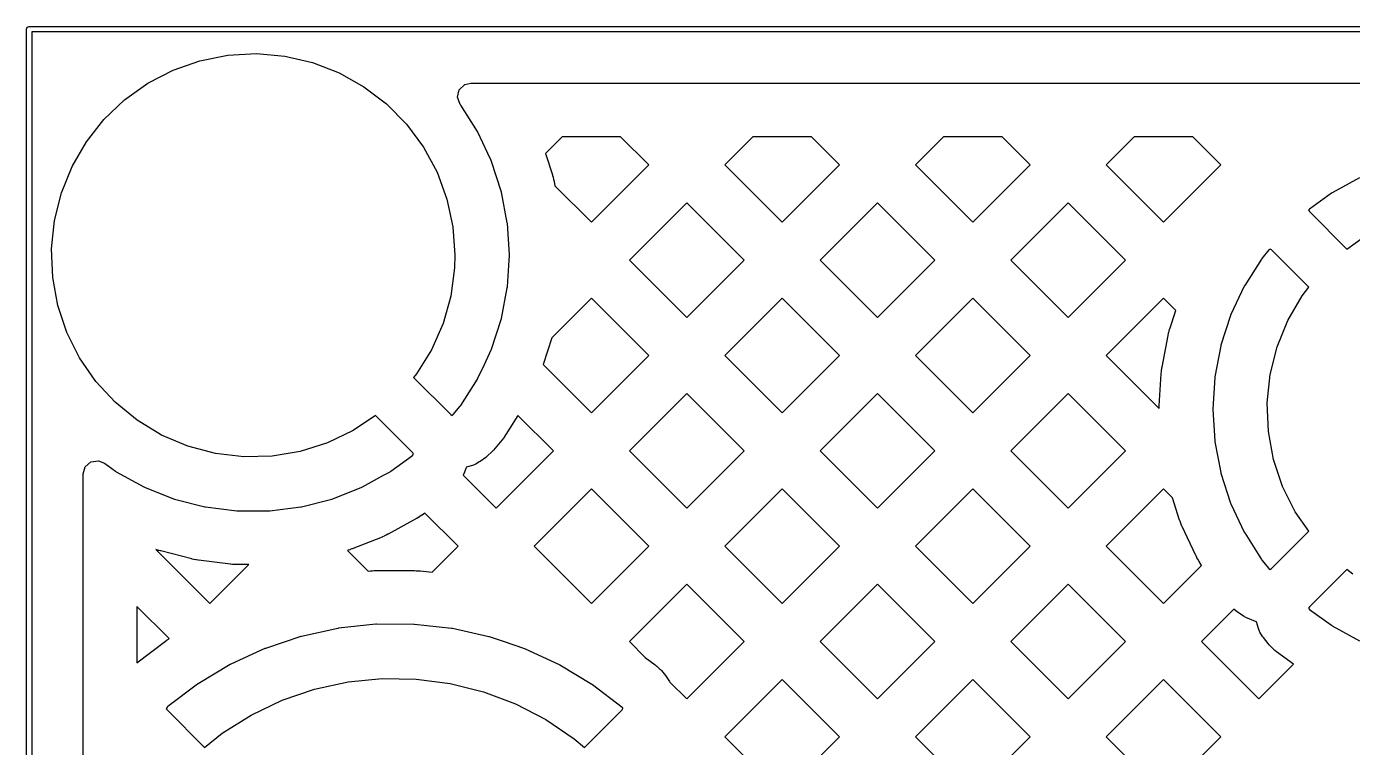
# Model space of a CAD drawing. Extents: x 54.1 to 108.3, y -71.2 to -40.8.
# Drawn here: x 54.06 to 66.55, y -47.64 to -40.84 of the extents above; entities that cross this region are included whole.
import ezdxf

# ---------------------------------------------------------------- set-up
doc = ezdxf.new("R2010")
doc.units = 0
doc.layers.add('BLACK', color=7, linetype='CONTINUOUS')

msp = doc.modelspace()

# ---------------------------------------------------------------- linework, layer by layer
at = {"layer": 'BLACK', "linetype": 'CONTINUOUS'}
for p, q in [((54.065, -40.87), (54.0723, -40.8523)), ((54.065, -71.17), (54.065, -40.87)), ((54.0723, -40.8523), (54.09, -40.845)), ((54.09, -40.845), (108.29, -40.845)), ((54.115, -40.895), (54.115, -71.145)), ((108.265, -40.895), (54.115, -40.895)), ((55.4454, -41.2563), (55.6986, -41.1673)), ((55.6986, -41.1673), (55.9619, -41.115)), ((55.9619, -41.115), (56.2298, -41.1002)), ((56.2298, -41.1002), (56.4972, -41.1234)), ((56.4972, -41.1234), (56.7587, -41.184)), ((56.7587, -41.184), (57.009, -41.2808)), ((55.2073, -41.38), (55.4454, -41.2563)), ((57.009, -41.2808), (57.2431, -41.412)), ((54.9889, -41.536), (55.2073, -41.38)), ((57.2431, -41.412), (57.4565, -41.5748)), ((58.1251, -41.5112), (58.1412, -41.442)), ((58.1412, -41.442), (58.1921, -41.3926)), ((58.1921, -41.3926), (58.2509, -41.378)), ((58.2509, -41.378), (107.656, -41.378)), ((54.7947, -41.7213), (54.9889, -41.536)), ((57.4565, -41.5748), (57.6448, -41.766)), ((58.1489, -41.5781), (58.1251, -41.5112)), ((58.1541, -41.5852), (58.1489, -41.5781)), ((58.3122, -41.8343), (58.1541, -41.5852)), ((54.6285, -41.932), (54.7947, -41.7213)), ((57.6448, -41.766), (57.8042, -41.9819)), ((58.316, -41.8412), (58.3122, -41.8343)), ((54.4937, -42.1641), (54.6285, -41.932)), ((58.41, -42.0409), (58.316, -41.8412)), ((59.1092, -41.884), (58.9523, -42.0409)), ((59.6607, -41.884), (59.1092, -41.884)), ((59.9252, -42.1485), (59.6607, -41.884)), ((60.9053, -41.884), (60.6408, -42.1485)), ((61.4568, -41.884), (60.9053, -41.884)), ((61.7213, -42.1485), (61.4568, -41.884)), ((62.7013, -41.884), (62.4369, -42.1485)), ((63.2528, -41.884), (62.7013, -41.884)), ((63.5173, -42.1485), (63.2528, -41.884)), ((64.4974, -41.884), (64.2329, -42.1485)), ((65.0489, -41.884), (64.4974, -41.884)), ((65.3134, -42.1485), (65.0489, -41.884)), ((57.8042, -41.9819), (57.9317, -42.2181)), ((58.4416, -42.1082), (58.41, -42.0409)), ((58.9523, -42.0409), (59.0182, -42.2436)), ((54.393, -42.4129), (54.4937, -42.1641)), ((58.4446, -42.1156), (58.4416, -42.1082)), ((58.5357, -42.3962), (58.4446, -42.1156)), ((59.385, -42.6887), (59.9252, -42.1485)), ((60.6408, -42.1485), (61.181, -42.6887)), ((61.181, -42.6887), (61.7213, -42.1485)), ((62.4369, -42.1485), (62.9771, -42.6887)), ((62.9771, -42.6887), (63.5173, -42.1485)), ((63.5173, -42.1485), (63.5173, -42.1485)), ((64.2329, -42.1485), (64.7731, -42.6887)), ((64.8867, -42.5752), (65.3134, -42.1485)), ((57.9317, -42.2181), (58.0246, -42.4699)), ((59.0182, -42.2436), (59.0194, -42.2474)), ((59.0194, -42.2474), (59.0238, -42.2627)), ((59.0238, -42.2627), (59.0249, -42.2665)), ((59.0249, -42.2665), (59.0288, -42.2819)), ((59.0288, -42.2819), (59.0297, -42.2857)), ((59.0297, -42.2857), (59.0332, -42.3013)), ((59.0332, -42.3013), (59.034, -42.3052)), ((59.034, -42.3052), (59.0417, -42.3454)), ((66.6192, -42.2688), (66.3606, -42.4109)), ((54.3283, -42.6733), (54.393, -42.4129)), ((58.5377, -42.4039), (58.5357, -42.3962)), ((58.593, -42.6937), (58.5377, -42.4039)), ((59.0417, -42.3454), (59.385, -42.6887)), ((66.354, -42.4152), (66.1488, -42.5643)), ((66.3606, -42.4109), (66.354, -42.4152)), ((58.0246, -42.4699), (58.081, -42.7323)), ((60.283, -42.5063), (59.7428, -43.0465)), ((60.8232, -43.0465), (60.283, -42.5063)), ((62.0791, -42.5063), (61.5388, -43.0465)), ((62.6193, -43.0465), (62.0791, -42.5063)), ((63.8751, -42.5063), (63.3349, -43.0465)), ((64.4153, -43.0465), (63.8751, -42.5063)), ((64.7731, -42.6887), (64.8867, -42.5752)), ((66.1488, -42.5643), (66.1403, -42.5752)), ((66.1403, -42.5752), (66.1473, -42.588)), ((54.3009, -42.9403), (54.3283, -42.6733)), ((58.594, -42.7016), (58.593, -42.6937)), ((58.6125, -42.996), (58.594, -42.7016)), ((66.1473, -42.588), (66.5009, -42.9417)), ((58.081, -42.7323), (58.1, -43)), ((66.5009, -42.9417), (66.6573, -42.83)), ((54.3115, -43.2085), (54.3009, -42.9403)), ((65.7665, -42.949), (65.7006, -43.0288)), ((65.7766, -42.9418), (65.7665, -42.949)), ((65.7899, -42.9491), (65.7766, -42.9418)), ((66.1422, -43.3014), (65.7899, -42.9491)), ((58.1, -43), (58.0963, -43.1193)), ((58.594, -43.2984), (58.6098, -43.0465)), ((58.6098, -43.0465), (58.6125, -43.004)), ((58.6125, -43.004), (58.6125, -42.996)), ((59.7428, -43.0465), (60.283, -43.5867)), ((60.283, -43.5867), (60.8232, -43.0465)), ((61.5388, -43.0465), (62.0791, -43.5867)), ((62.0791, -43.5867), (62.6193, -43.0465)), ((62.6193, -43.0465), (62.6193, -43.0465)), ((63.3349, -43.0465), (63.8751, -43.5867)), ((63.8751, -43.5867), (64.4153, -43.0465)), ((65.6959, -43.0352), (65.5378, -43.2843)), ((65.7006, -43.0288), (65.6959, -43.0352)), ((54.3597, -43.4725), (54.3115, -43.2085)), ((58.0963, -43.1193), (58.0605, -43.3853)), ((58.5377, -43.5961), (58.593, -43.3063)), ((58.593, -43.3063), (58.594, -43.2984)), ((65.534, -43.2912), (65.4084, -43.5582)), ((65.5378, -43.2843), (65.534, -43.2912)), ((66.0785, -43.382), (66.1422, -43.3014)), ((58.0605, -43.3853), (57.9877, -43.6436)), ((59.385, -43.4043), (59.0111, -43.7781)), ((59.9252, -43.9445), (59.385, -43.4043)), ((61.181, -43.4043), (60.6408, -43.9445)), ((61.7213, -43.9445), (61.181, -43.4043)), ((62.9771, -43.4043), (62.4369, -43.9445)), ((63.5173, -43.9445), (62.9771, -43.4043)), ((64.7731, -43.4043), (64.2329, -43.9445)), ((64.8884, -43.5195), (64.7731, -43.4043)), ((65.9437, -43.6141), (66.0785, -43.382)), ((54.4446, -43.7271), (54.3597, -43.4725)), ((64.8318, -43.6936), (64.8884, -43.5195)), ((65.4054, -43.5656), (65.3143, -43.8462)), ((65.4084, -43.5582), (65.4054, -43.5656)), ((57.9877, -43.6436), (57.8792, -43.8891)), ((58.4446, -43.8844), (58.5357, -43.6038)), ((58.5357, -43.6038), (58.5377, -43.5961)), ((64.8262, -43.7127), (64.8306, -43.6974)), ((64.8306, -43.6974), (64.8318, -43.6936)), ((65.843, -43.8629), (65.9437, -43.6141)), ((54.5646, -43.9672), (54.4446, -43.7271)), ((59.0111, -43.7781), (58.9295, -44.0293)), ((64.7592, -44.0528), (64.816, -43.7552)), ((64.816, -43.7552), (64.8168, -43.7513)), ((64.8168, -43.7513), (64.8203, -43.7357)), ((64.8203, -43.7357), (64.8212, -43.7319)), ((64.8212, -43.7319), (64.8251, -43.7165)), ((64.8251, -43.7165), (64.8262, -43.7127)), ((57.8792, -43.8891), (57.7371, -44.1168)), ((58.3769, -44.0293), (58.4416, -43.8918)), ((58.4416, -43.8918), (58.4446, -43.8844)), ((59.385, -44.4847), (59.9252, -43.9445)), ((59.9252, -43.9445), (59.9252, -43.9445)), ((60.6408, -43.9445), (61.181, -44.4847)), ((61.181, -44.4847), (61.7213, -43.9445)), ((62.4369, -43.9445), (62.9771, -44.4847)), ((62.9771, -44.4847), (63.5173, -43.9445)), ((63.5173, -43.9445), (63.5173, -43.9445)), ((64.2329, -43.9445), (64.7315, -44.4431)), ((65.3123, -43.8539), (65.257, -44.1437)), ((65.3143, -43.8462), (65.3123, -43.8539)), ((65.7783, -44.1233), (65.843, -43.8629)), ((54.7172, -44.188), (54.5646, -43.9672)), ((58.316, -44.1588), (58.3769, -44.0293)), ((58.9295, -44.0293), (59.385, -44.4847)), ((64.7535, -44.0921), (64.7555, -44.0764)), ((64.7555, -44.0764), (64.7561, -44.0724)), ((64.7561, -44.0724), (64.7585, -44.0567)), ((64.7585, -44.0567), (64.7592, -44.0528)), ((54.8994, -44.385), (54.7172, -44.188)), ((57.7371, -44.1168), (57.7092, -44.15)), ((57.7092, -44.15), (58.0601, -44.5009)), ((58.1541, -44.4148), (58.3122, -44.1657)), ((58.3122, -44.1657), (58.316, -44.1588)), ((64.7322, -44.4182), (64.7513, -44.1158)), ((64.7513, -44.1158), (64.7516, -44.1119)), ((64.7516, -44.1119), (64.7531, -44.096)), ((64.7531, -44.096), (64.7535, -44.0921)), ((65.256, -44.1516), (65.2375, -44.446)), ((65.257, -44.1437), (65.256, -44.1516)), ((65.7509, -44.3903), (65.7783, -44.1233)), ((60.283, -44.3023), (59.7428, -44.8425)), ((60.8232, -44.8425), (60.283, -44.3023)), ((62.0791, -44.3023), (61.5388, -44.8425)), ((62.6193, -44.8425), (62.0791, -44.3023)), ((63.8751, -44.3023), (63.3349, -44.8425)), ((64.4153, -44.8425), (63.8751, -44.3023)), ((55.1075, -44.5545), (54.8994, -44.385)), ((58.0835, -44.501), (58.1494, -44.4212)), ((58.1494, -44.4212), (58.1541, -44.4148)), ((64.7315, -44.4381), (64.7321, -44.4222)), ((64.7315, -44.4421), (64.7315, -44.4381)), ((64.7315, -44.4431), (64.7315, -44.4421)), ((64.7321, -44.4222), (64.7322, -44.4182)), ((65.2375, -44.446), (65.2375, -44.454)), ((65.2375, -44.454), (65.256, -44.7484)), ((65.7615, -44.6585), (65.7509, -44.3903)), ((55.3374, -44.6929), (55.1075, -44.5545)), ((57.3511, -44.5103), (57.1414, -44.6504)), ((57.7027, -44.862), (57.3511, -44.5103)), ((58.0601, -44.5009), (58.0734, -44.5082)), ((58.0734, -44.5082), (58.0835, -44.501)), ((58.6936, -44.509), (58.5792, -44.6893)), ((59.0272, -44.8425), (58.6936, -44.509)), ((55.5846, -44.7976), (55.3374, -44.6929)), ((57.1414, -44.6504), (56.8994, -44.7666)), ((58.5681, -44.7058), (58.5658, -44.7091)), ((58.577, -44.6926), (58.5681, -44.7058)), ((58.5792, -44.6893), (58.577, -44.6926)), ((65.8097, -44.9225), (65.7615, -44.6585)), ((55.844, -44.8663), (55.5846, -44.7976)), ((56.8994, -44.7666), (56.6435, -44.8475)), ((58.5418, -44.7407), (58.4628, -44.8363)), ((58.5443, -44.7376), (58.5418, -44.7407)), ((58.5541, -44.725), (58.5443, -44.7376)), ((58.5565, -44.7219), (58.5541, -44.725)), ((58.5658, -44.7091), (58.5565, -44.7219)), ((65.256, -44.7484), (65.257, -44.7563)), ((65.257, -44.7563), (65.3123, -45.0461)), ((54.618, -44.9917), (54.6717, -44.9452)), ((54.6717, -44.9452), (54.7419, -44.9351)), ((54.7419, -44.9351), (54.7981, -44.9579)), ((56.1105, -44.8979), (55.844, -44.8663)), ((56.3788, -44.8916), (56.1105, -44.8979)), ((56.6435, -44.8475), (56.3788, -44.8916)), ((57.496, -45.0348), (57.7012, -44.8857)), ((57.7012, -44.8857), (57.7097, -44.8748)), ((57.7097, -44.8748), (57.7027, -44.862)), ((58.3291, -44.9467), (58.2956, -44.9669)), ((58.3372, -44.9414), (58.3291, -44.9467)), ((58.3903, -44.9037), (58.3372, -44.9414)), ((58.403, -44.8933), (58.3903, -44.9037)), ((58.4515, -44.8482), (58.403, -44.8933)), ((58.4628, -44.8363), (58.4515, -44.8482)), ((58.487, -45.3828), (59.0272, -44.8425)), ((59.7428, -44.8425), (60.283, -45.3828)), ((60.283, -45.3828), (60.8232, -44.8425)), ((61.5388, -44.8425), (62.0791, -45.3828)), ((62.0791, -45.3828), (62.6193, -44.8425)), ((62.6193, -44.8425), (62.6193, -44.8425)), ((63.3349, -44.8425), (63.8751, -45.3828)), ((63.8751, -45.3828), (64.4153, -44.8425)), ((65.8946, -45.1771), (65.8097, -44.9225)), ((54.598, -45.0598), (54.618, -44.9917)), ((54.598, -47.8051), (54.598, -45.0598)), ((54.7981, -44.9579), (54.904, -45.0348)), ((54.904, -45.0348), (54.9106, -45.0391)), ((54.9106, -45.0391), (55.1692, -45.1812)), ((57.2308, -45.1812), (57.4284, -45.0726)), ((57.4284, -45.0726), (57.4893, -45.0391)), ((57.4893, -45.0391), (57.496, -45.0348)), ((58.1914, -45.0431), (58.1768, -45.0726)), ((58.1768, -45.0726), (58.487, -45.3828)), ((58.2026, -45.0091), (58.1914, -45.0431)), ((58.2048, -44.9967), (58.2026, -45.0091)), ((58.264, -44.9804), (58.2048, -44.9967)), ((58.2956, -44.9669), (58.264, -44.9804)), ((65.3123, -45.0461), (65.3143, -45.0538)), ((65.3143, -45.0538), (65.4054, -45.3344)), ((55.1692, -45.1812), (55.1764, -45.1846)), ((55.1764, -45.1846), (55.4507, -45.2932)), ((56.9493, -45.2932), (57.2236, -45.1846)), ((57.2236, -45.1846), (57.2308, -45.1812)), ((59.385, -45.2003), (58.8448, -45.7406)), ((59.9252, -45.7406), (59.385, -45.2003)), ((61.181, -45.2003), (60.6408, -45.7406)), ((61.7213, -45.7406), (61.181, -45.2003)), ((62.9771, -45.2003), (62.4369, -45.7406)), ((63.5173, -45.7406), (62.9771, -45.2003)), ((64.7731, -45.2003), (64.2329, -45.7406)), ((64.8571, -45.2843), (64.7731, -45.2003)), ((66.0146, -45.4172), (65.8946, -45.1771)), ((55.4507, -45.2932), (55.4582, -45.2957)), ((55.4582, -45.2957), (55.7441, -45.369)), ((56.6559, -45.369), (56.9418, -45.2957)), ((56.9418, -45.2957), (56.9493, -45.2932)), ((64.9254, -45.4946), (64.8571, -45.2843)), ((55.7441, -45.369), (55.7518, -45.3705)), ((55.7518, -45.3705), (56.0446, -45.4075)), ((56.0446, -45.4075), (56.0525, -45.408)), ((56.0525, -45.408), (56.3475, -45.408)), ((56.3475, -45.408), (56.3554, -45.4075)), ((56.3554, -45.4075), (56.6482, -45.3705)), ((56.6482, -45.3705), (56.6559, -45.369)), ((57.787, -45.4488), (57.7738, -45.4578)), ((57.7902, -45.4465), (57.787, -45.4488)), ((57.8162, -45.4276), (57.7902, -45.4465)), ((58.1292, -45.7406), (57.8162, -45.4276)), ((65.4054, -45.3344), (65.4084, -45.3418)), ((65.4084, -45.3418), (65.534, -45.6088)), ((66.1409, -45.5999), (66.0146, -45.4172)), ((57.7366, -45.4806), (57.4711, -45.6265)), ((57.74, -45.4786), (57.7366, -45.4806)), ((57.7538, -45.4705), (57.74, -45.4786)), ((57.7571, -45.4684), (57.7538, -45.4705)), ((57.7705, -45.4599), (57.7571, -45.4684)), ((57.7738, -45.4578), (57.7705, -45.4599)), ((64.9267, -45.4983), (64.9254, -45.4946)), ((64.9321, -45.5133), (64.9267, -45.4983)), ((64.9335, -45.517), (64.9321, -45.5133)), ((64.9393, -45.5317), (64.9335, -45.517)), ((64.9409, -45.5354), (64.9393, -45.5317)), ((64.9472, -45.55), (64.9409, -45.5354)), ((64.9488, -45.5536), (64.9472, -45.55)), ((65.0778, -45.8278), (64.9488, -45.5536)), ((57.4136, -45.6536), (57.1319, -45.7651)), ((57.4172, -45.6521), (57.4136, -45.6536)), ((57.4319, -45.6457), (57.4172, -45.6521)), ((57.4355, -45.6441), (57.4319, -45.6457)), ((57.4498, -45.6374), (57.4355, -45.6441)), ((57.4533, -45.6356), (57.4498, -45.6374)), ((57.4676, -45.6284), (57.4533, -45.6356)), ((57.4711, -45.6265), (57.4676, -45.6284)), ((65.534, -45.6088), (65.5378, -45.6157)), ((65.5378, -45.6157), (65.6959, -45.8648)), ((65.7888, -45.952), (66.1409, -45.5999)), ((55.2869, -45.7719), (55.2824, -45.7703)), ((55.2824, -45.7703), (55.7929, -46.2808)), ((55.2906, -45.7732), (55.2869, -45.7719)), ((55.3056, -45.7781), (55.2906, -45.7732)), ((55.3094, -45.7793), (55.3056, -45.7781)), ((55.3119, -45.78), (55.3094, -45.7793)), ((55.3248, -45.7837), (55.3119, -45.78)), ((55.3286, -45.7848), (55.3248, -45.7837)), ((55.6221, -45.8601), (55.3286, -45.7848)), ((57.0906, -45.7793), (57.0881, -45.78)), ((57.0881, -45.78), (57.2829, -45.9748)), ((57.0944, -45.7781), (57.0906, -45.7793)), ((57.1094, -45.7732), (57.0944, -45.7781)), ((57.1131, -45.7719), (57.1094, -45.7732)), ((57.1282, -45.7665), (57.1131, -45.7719)), ((57.1319, -45.7651), (57.1282, -45.7665)), ((57.8839, -45.9858), (58.1292, -45.7406)), ((58.8448, -45.7406), (59.385, -46.2808)), ((59.385, -46.2808), (59.9252, -45.7406)), ((59.9252, -45.7406), (59.9252, -45.7406)), ((60.6408, -45.7406), (61.181, -46.2808)), ((61.181, -46.2808), (61.7213, -45.7406)), ((62.4369, -45.7406), (62.9771, -46.2808)), ((62.9771, -46.2808), (63.5173, -45.7406)), ((63.5173, -45.7406), (63.5173, -45.7406)), ((64.2329, -45.7406), (64.7731, -46.2808)), ((65.0796, -45.8314), (65.0778, -45.8278)), ((55.6259, -45.8611), (55.6221, -45.8601)), ((55.6415, -45.8645), (55.6259, -45.8611)), ((55.6454, -45.8653), (55.6415, -45.8645)), ((55.6609, -45.8683), (55.6454, -45.8653)), ((55.6648, -45.869), (55.6609, -45.8683)), ((55.6806, -45.8715), (55.6648, -45.869)), ((55.6845, -45.872), (55.6806, -45.8715)), ((55.9851, -45.91), (55.6845, -45.872)), ((55.7929, -46.2808), (56.1597, -45.914)), ((55.989, -45.9104), (55.9851, -45.91)), ((56.0049, -45.9119), (55.989, -45.9104)), ((56.0088, -45.9123), (56.0049, -45.9119)), ((56.0246, -45.9132), (56.0088, -45.9123)), ((56.0286, -45.9134), (56.0246, -45.9132)), ((56.0445, -45.9139), (56.0286, -45.9134)), ((56.0485, -45.914), (56.0445, -45.9139)), ((56.1597, -45.914), (56.0485, -45.914)), ((64.7731, -46.2808), (65.1325, -45.9214)), ((65.0868, -45.8456), (65.0796, -45.8314)), ((65.0887, -45.8491), (65.0868, -45.8456)), ((65.0963, -45.8629), (65.0887, -45.8491)), ((65.0983, -45.8664), (65.0963, -45.8629)), ((65.1064, -45.8801), (65.0983, -45.8664)), ((65.1085, -45.8835), (65.1064, -45.8801)), ((65.1325, -45.9214), (65.1085, -45.8835)), ((65.6959, -45.8648), (65.7006, -45.8712)), ((65.7006, -45.8712), (65.7655, -45.9498)), ((65.7655, -45.9498), (65.778, -45.9582)), ((65.778, -45.9582), (65.7888, -45.952)), ((57.2829, -45.9748), (57.3038, -45.9725)), ((57.3038, -45.9725), (57.3072, -45.9722)), ((57.3072, -45.9722), (57.3209, -45.9711)), ((57.3209, -45.9711), (57.3243, -45.9709)), ((57.3243, -45.9709), (57.338, -45.9702)), ((57.338, -45.9702), (57.3414, -45.9701)), ((57.3414, -45.9701), (57.3551, -45.9697)), ((57.3551, -45.9697), (57.3585, -45.9697)), ((57.3585, -45.9697), (57.7168, -45.9703)), ((57.7168, -45.9703), (57.7202, -45.9704)), ((57.7202, -45.9704), (57.734, -45.9708)), ((57.734, -45.9708), (57.7374, -45.9709)), ((57.7374, -45.9709), (57.751, -45.9717)), ((57.751, -45.9717), (57.7544, -45.9719)), ((57.7544, -45.9719), (57.7681, -45.973)), ((57.7681, -45.973), (57.7715, -45.9734)), ((57.7715, -45.9734), (57.8839, -45.9858)), ((66.5008, -45.9584), (66.1469, -46.3123)), ((66.5575, -46.0045), (66.5008, -45.9584)), ((60.283, -46.0984), (59.7428, -46.6386)), ((60.8232, -46.6386), (60.283, -46.0984)), ((62.0791, -46.0984), (61.5388, -46.6386)), ((62.6193, -46.6386), (62.0791, -46.0984)), ((63.8751, -46.0984), (63.3349, -46.6386)), ((64.4153, -46.6386), (63.8751, -46.0984)), ((55.4071, -46.6106), (55.104, -46.3075)), ((55.104, -46.3075), (55.104, -46.8376)), ((66.1469, -46.3123), (66.1403, -46.3244)), ((66.1403, -46.3244), (66.1491, -46.336)), ((65.4367, -46.3329), (65.1309, -46.6386)), ((65.4531, -46.3478), (65.4367, -46.3329)), ((65.4673, -46.3589), (65.4531, -46.3478)), ((65.5261, -46.3987), (65.4673, -46.3589)), ((65.5478, -46.4104), (65.5261, -46.3987)), ((65.6392, -46.4488), (65.5478, -46.4104)), ((65.6497, -46.4515), (65.6392, -46.4488)), ((65.6674, -46.5162), (65.6497, -46.4515)), ((66.1491, -46.336), (66.354, -46.4848)), ((56.998, -46.5145), (56.6546, -46.5894)), ((57.0047, -46.5134), (56.998, -46.5145)), ((57.3542, -46.476), (57.0047, -46.5134)), ((57.361, -46.4757), (57.3542, -46.476)), ((57.7125, -46.4763), (57.361, -46.4757)), ((57.7193, -46.4767), (57.7125, -46.4763)), ((58.0687, -46.5153), (57.7193, -46.4767)), ((58.0754, -46.5164), (58.0687, -46.5153)), ((58.4186, -46.5924), (58.0754, -46.5164)), ((65.682, -46.5494), (65.6674, -46.5162)), ((65.7069, -46.5894), (65.682, -46.5494)), ((66.354, -46.4848), (66.3606, -46.4891)), ((66.3606, -46.4891), (66.6192, -46.6312)), ((55.104, -46.8376), (55.3732, -46.6339)), ((55.3732, -46.6339), (55.376, -46.6319)), ((55.376, -46.6319), (55.3872, -46.6239)), ((55.3872, -46.6239), (55.39, -46.622)), ((55.39, -46.622), (55.4013, -46.6144)), ((55.4013, -46.6144), (55.4041, -46.6125)), ((55.4041, -46.6125), (55.4071, -46.6106)), ((56.3084, -46.7052), (55.989, -46.8521)), ((56.3147, -46.7027), (56.3084, -46.7052)), ((56.648, -46.5912), (56.3147, -46.7027)), ((56.6546, -46.5894), (56.648, -46.5912)), ((58.4251, -46.5943), (58.4186, -46.5924)), ((58.5561, -46.6386), (58.4251, -46.5943)), ((58.7581, -46.707), (58.5561, -46.6386)), ((59.7428, -46.6386), (59.8926, -46.7884)), ((60.283, -47.1788), (60.8232, -46.6386)), ((61.5388, -46.6386), (62.0791, -47.1788)), ((62.0791, -47.1788), (62.6193, -46.6386)), ((62.6193, -46.6386), (62.6193, -46.6386)), ((63.3349, -46.6386), (63.8751, -47.1788)), ((63.8751, -47.1788), (64.4153, -46.6386)), ((65.1309, -46.6386), (65.6712, -47.1788)), ((65.7135, -46.599), (65.7069, -46.5894)), ((65.7575, -46.6569), (65.7135, -46.599)), ((65.7697, -46.6707), (65.7575, -46.6569)), ((65.8226, -46.7226), (65.7697, -46.6707)), ((58.7644, -46.7095), (58.7581, -46.707)), ((59.0832, -46.8575), (58.7644, -46.7095)), ((59.8926, -46.7884), (59.9848, -46.8586)), ((65.8367, -46.7345), (65.8226, -46.7226)), ((65.9982, -46.8518), (65.8367, -46.7345)), ((55.983, -46.8553), (55.6814, -47.0358)), ((55.989, -46.8521), (55.983, -46.8553)), ((59.0892, -46.8607), (59.0832, -46.8575)), ((59.3902, -47.0422), (59.0892, -46.8607)), ((59.9848, -46.8586), (59.9874, -46.8607)), ((59.9874, -46.8607), (59.9982, -46.8693)), ((59.9982, -46.8693), (60.0008, -46.8715)), ((60.0008, -46.8715), (60.0112, -46.8804)), ((60.0112, -46.8804), (60.0137, -46.8826)), ((60.0137, -46.8826), (60.0239, -46.8918)), ((60.0239, -46.8918), (60.0265, -46.8941)), ((60.0265, -46.8941), (60.0349, -46.9022)), ((60.0349, -46.9022), (60.0447, -46.9126)), ((60.0447, -46.9126), (60.0818, -46.9567)), ((65.6712, -47.1788), (65.9982, -46.8518)), ((55.6758, -47.0396), (55.3954, -47.2516)), ((55.6814, -47.0358), (55.6758, -47.0396)), ((56.778, -47.0871), (57.093, -47.0185)), ((57.093, -47.0185), (57.4137, -46.9865)), ((57.4137, -46.9865), (57.7361, -46.9915)), ((57.7361, -46.9915), (58.0557, -47.0336)), ((58.0557, -47.0336), (58.3683, -47.1121)), ((59.3958, -47.0461), (59.3902, -47.0422)), ((59.6754, -47.2591), (59.3958, -47.0461)), ((60.0818, -46.9567), (60.0903, -46.9682)), ((60.0903, -46.9682), (60.1216, -47.0155)), ((60.1216, -47.0155), (60.1247, -47.0205)), ((60.1247, -47.0205), (60.283, -47.1788)), ((61.181, -46.9964), (60.6408, -47.5366)), ((61.7213, -47.5366), (61.181, -46.9964)), ((62.9771, -46.9964), (62.4369, -47.5366)), ((63.5173, -47.5366), (62.9771, -46.9964)), ((64.7731, -46.9964), (64.2329, -47.5366)), ((65.3134, -47.5366), (64.7731, -46.9964)), ((56.1821, -47.3303), (56.473, -47.1916)), ((56.473, -47.1916), (56.778, -47.0871)), ((58.3683, -47.1121), (58.6699, -47.2261)), ((55.389, -47.2572), (55.3809, -47.2709)), ((55.3809, -47.2709), (55.381, -47.2717)), ((55.381, -47.2717), (55.386, -47.2798)), ((55.386, -47.2798), (55.7418, -47.6356)), ((55.3902, -47.256), (55.389, -47.2572)), ((55.3954, -47.2516), (55.3902, -47.256)), ((58.6699, -47.2261), (58.9563, -47.3739)), ((59.32, -47.6358), (59.6738, -47.282)), ((59.6738, -47.282), (59.6814, -47.268)), ((59.6768, -47.2603), (59.6754, -47.2591)), ((59.6813, -47.2671), (59.6768, -47.2603)), ((59.6814, -47.268), (59.6813, -47.2671)), ((55.909, -47.5016), (56.1821, -47.3303)), ((58.9563, -47.3739), (59.2239, -47.5537)), ((55.7418, -47.6356), (55.909, -47.5016)), ((59.2239, -47.5537), (59.32, -47.6358)), ((60.6408, -47.5366), (61.181, -48.0769)), ((61.181, -48.0769), (61.7213, -47.5366)), ((62.4369, -47.5366), (62.9771, -48.0769)), ((62.9771, -48.0769), (63.5173, -47.5366)), ((63.5173, -47.5366), (63.5173, -47.5366)), ((64.2329, -47.5366), (64.7731, -48.0769)), ((64.7731, -48.0769), (65.3134, -47.5366))]:
    msp.add_line(p, q, dxfattribs=at)

doc.saveas('drawing.dxf')
